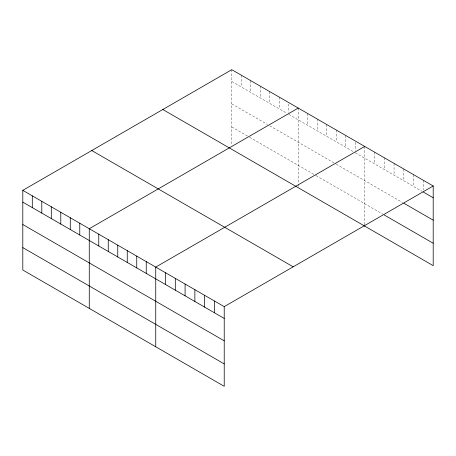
<?xml version="1.0" encoding="UTF-8"?>
<svg xmlns="http://www.w3.org/2000/svg" width="456" height="456" viewBox="0 0 456 456"><rect width="100%" height="100%" fill="white"/><g stroke="black" fill="none" stroke-linecap="round" stroke-linejoin="round"><path stroke-width="0.34" stroke-dasharray="2.28 1.71" d="M231.779 69.694L231.779 145.162M231.779 81.476L286.972 113.344M288.751 114.37L353.44 151.717M355.218 152.749L422.193 191.412M231.779 103.882L267.387 124.437M269.758 125.81L335.639 163.841M336.232 164.183L402.625 202.521M231.779 126.962L248.987 136.897M249.58 137.239L315.461 175.275M316.054 175.617L383.063 214.303M423.419 180.337L423.419 190.038M413.632 174.688L413.632 186.47M403.851 169.039L403.851 180.821M394.064 163.39L394.064 175.172M384.283 157.742L384.283 169.524M374.501 152.093L374.501 163.875M364.714 146.444L364.714 224.016M355.218 142.352L355.218 150.668M345.728 135.483L345.728 147.265M336.232 130L336.232 141.782M326.735 124.516L326.735 136.298M317.239 119.033L317.239 130.821M307.743 113.55L307.743 125.337M298.247 108.072L298.247 183.54M298.247 184.241L298.247 186.339M288.751 103.974L288.751 112.29M279.254 97.105L279.254 108.887M269.758 91.622L269.758 103.409M260.268 86.138L260.268 97.926M250.771 80.661L250.771 92.443M241.275 75.177L241.275 86.959"/><path stroke-width="0.68" d="M22.8 190.346L224.221 306.637L224.221 386.306L22.8 270.015L22.8 190.346L231.779 69.694L433.2 185.985L433.2 265.654L162.815 109.508M298.247 108.072L89.268 228.724L89.268 308.393M364.714 146.444L155.741 267.096L155.741 346.765M224.221 306.637L433.2 185.985M423.419 192.118L433.2 197.767M403.851 203.222L433.2 220.168M384.283 215.01L433.2 243.253M91.764 150.531L293.185 266.823M22.8 202.128L224.221 318.419M22.8 224.534L224.221 340.82M22.8 247.614L224.221 363.905M364.714 224.717L364.714 226.113M214.44 300.988L214.44 312.77M204.653 295.34L204.653 307.122M194.872 289.691L194.872 301.473M185.09 284.042L185.09 295.824M175.303 278.394L175.303 290.176M165.522 272.745L165.522 284.533M146.245 261.619L146.245 273.4M136.749 256.135L136.749 267.917M127.252 250.652L127.252 262.434M117.756 245.168L117.756 256.95M108.26 239.685L108.26 251.473M98.764 234.207L98.764 245.989M79.771 223.24L79.771 235.022M70.275 217.757L70.275 229.539M60.785 212.274L60.785 224.061M51.289 206.796L51.289 218.578M41.792 201.313L41.792 213.094M32.296 195.829L32.296 207.611"/></g></svg>
